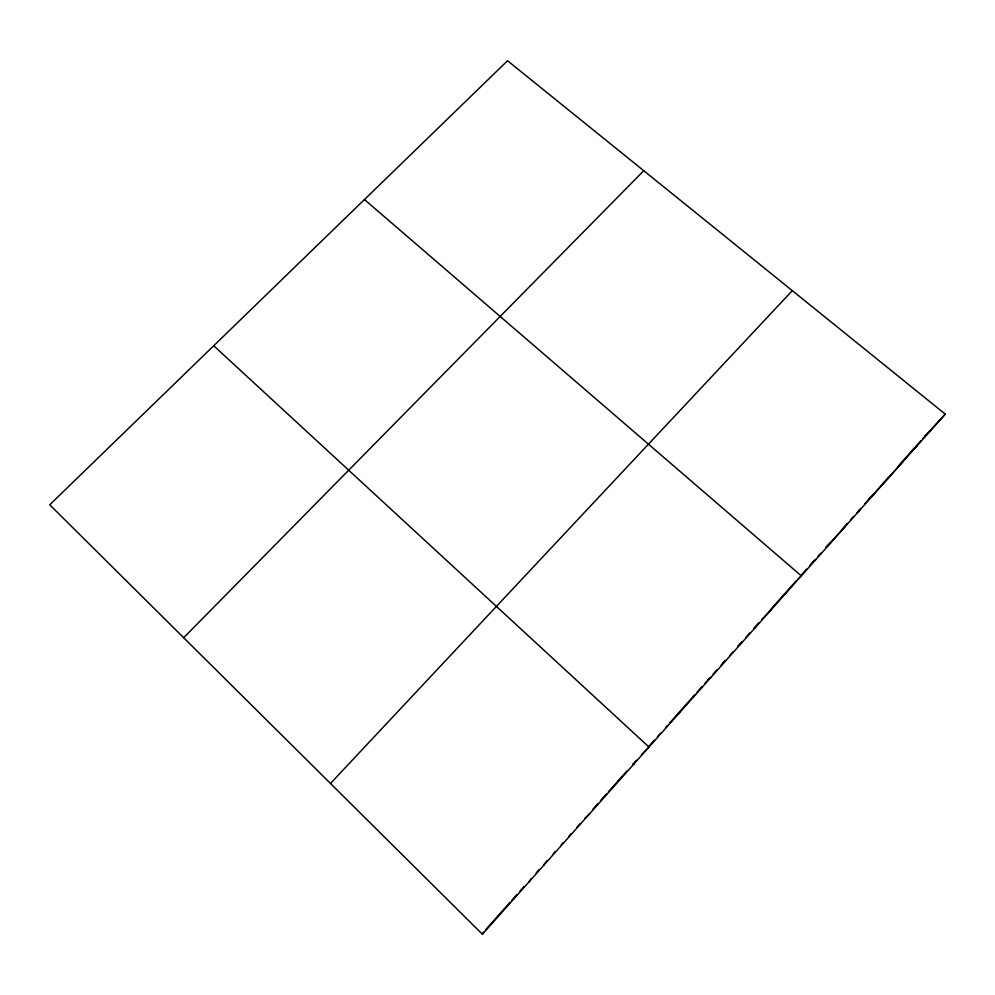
<?xml version="1.0" encoding="UTF-8"?>
<svg xmlns="http://www.w3.org/2000/svg" width="995" height="995" viewBox="0 0 995 995"><rect width="100%" height="100%" fill="white"/><g stroke="black" fill="none" stroke-linecap="round" stroke-linejoin="round"><path stroke-width="1.49" d="M544.153 864.854L544.165 863.983M528.842 882.055L531.143 878.622M513.445 899.356L514.017 897.851M497.96 916.756L498.818 914.927M482.388 934.255L945.25 414.131L507.549 60.745L49.75 504.788L482.388 934.255L483.533 932.104M485.572 929.815L509.962 902.403M511.99 900.127L517.039 894.455M520.062 891.06L524.091 886.533M536.156 872.988L539.153 869.605M545.16 862.852L547.163 860.613M553.145 853.897L555.135 851.658M561.105 844.954L563.083 842.728M569.04 836.036L571.018 833.81M576.951 827.143L579.911 823.823M584.836 818.288L589.575 813.811M592.709 809.445L597.609 803.935M600.545 800.639L606.415 794.047M608.368 791.846L626.85 771.088M636.526 760.205L632.671 764.546L634.25 763.613M641.352 754.795L648.976 747.058L213.714 345.75M649.188 745.989L654.312 740.23M657.384 736.773L660.456 733.327M665.555 727.594L667.595 725.305M669.635 723.017L694.983 694.522M696.997 692.271L702.035 686.612M705.057 683.217L710.082 677.57M713.079 674.2L717.084 669.697M721.089 665.195L725.081 660.705M730.056 655.12L733.054 651.762M741.984 641.725L738.029 646.165L741.437 643.156M745.951 637.273L749.907 632.82M753.862 628.38L758.787 622.845M761.735 619.537L771.56 609.313M769.595 610.694L795.95 581.092M801.759 574.563L806.609 569.115M809.507 565.856L814.532 560.21M817.629 556.727L820.726 553.257M842.28 529.041L847.379 523.308M850.439 519.875L853.499 516.43M858.573 510.733L860.6 508.445M864.655 503.893L902.913 461.705M897.888 466.568L920.773 440.847M922.763 438.608L945.25 414.131M330.489 783.463L792.318 290.664M183.677 637.733L643.753 170.717M924.741 436.382L931.221 429.902M910.848 451.991L917.104 445.76M882.839 483.471L888.647 477.737M868.722 499.328L874.294 493.868M856.658 513.209L859.867 510.087M845.352 526.392L825.875 547.461L830.763 542.785M811.447 563.68L816.087 559.277M798.027 578.966L801.323 575.869L364.456 199.535M782.319 596.403L786.485 592.547M753.787 628.666L756.536 626.191M723.091 662.944L726.25 660.22M708.079 679.821L710.977 677.396M692.968 696.786L695.617 694.659M677.782 713.863L680.157 712.022M618.119 780.888L619.437 780.254M603.492 797.331L604.55 796.983"/></g></svg>
